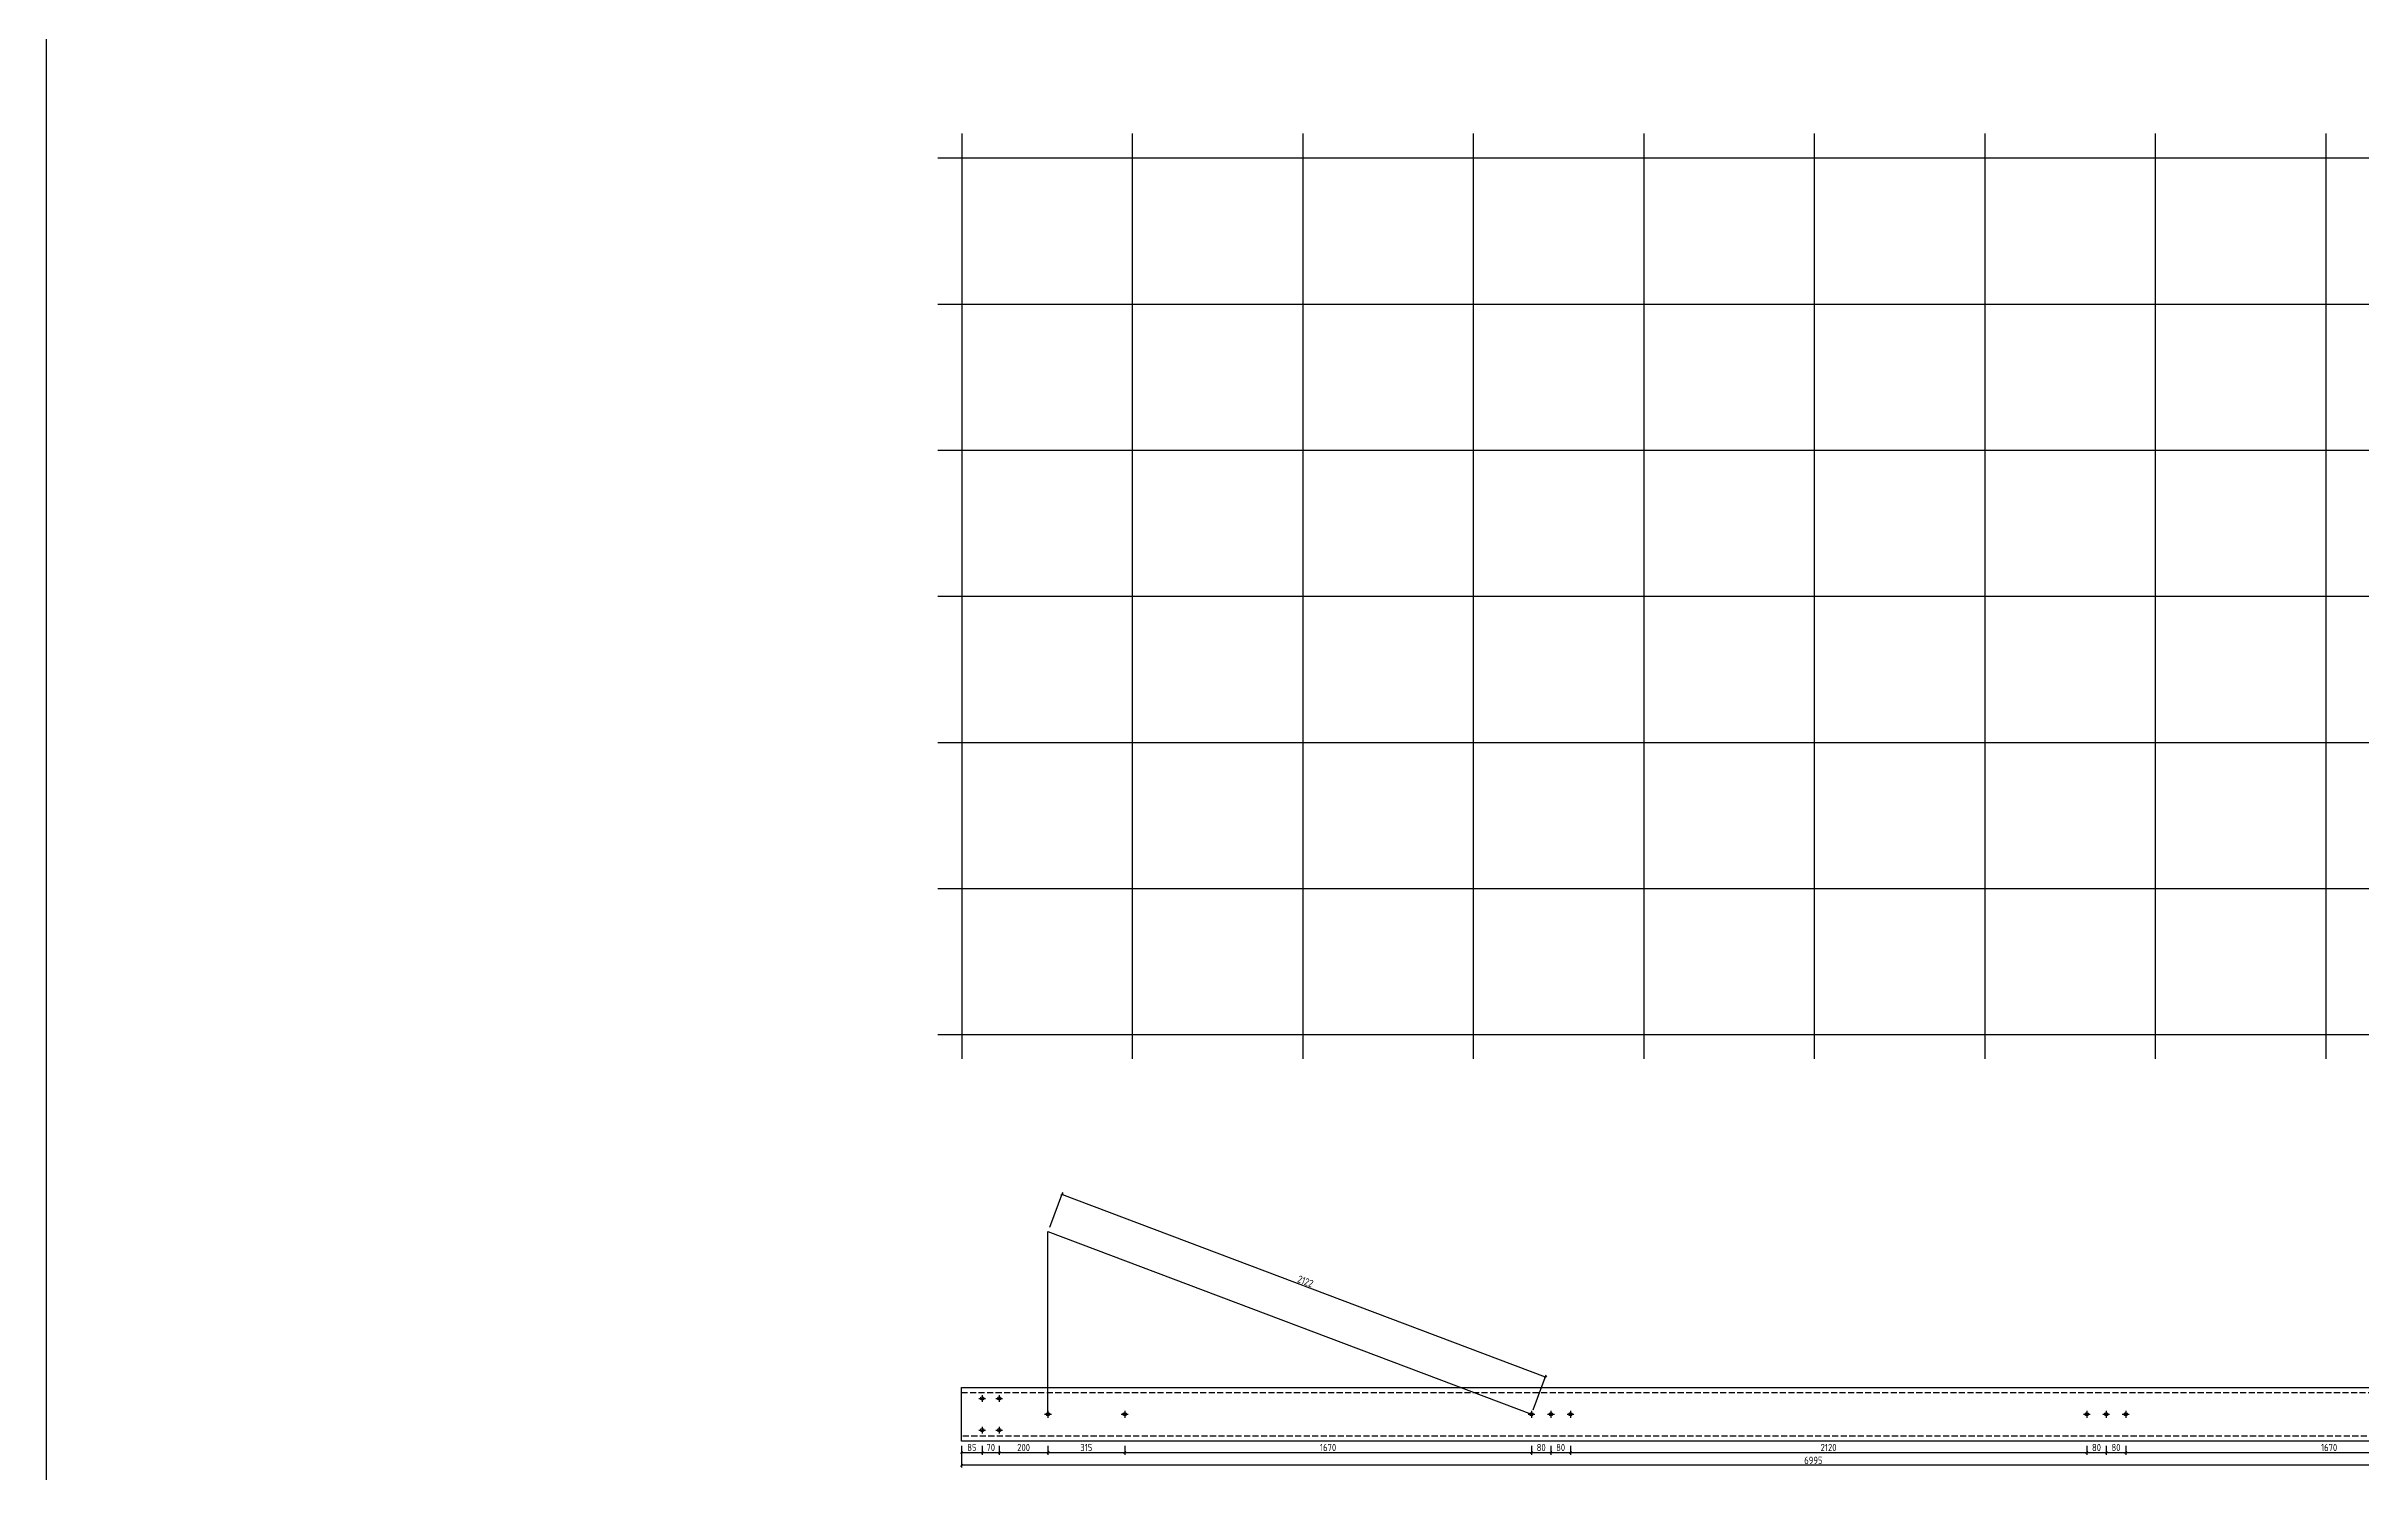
# Model space of a CAD drawing. Extents: x -196983 to 471790, y -783661 to 190401.
# Drawn here: x 175021 to 270084, y 15094 to 73667 of the extents above; entities that cross this region are included whole.
import ezdxf

# ---------------------------------------------------------------- set-up
doc = ezdxf.new("R2010")
doc.units = 0
doc.header["$LTSCALE"] = 1000
doc.header["$MEASUREMENT"] = 0
doc.linetypes.add('DASH', pattern=[0.35, 0.25, -0.1])
doc.layers.add('_TCH_MASK', color=7, linetype='Continuous')
doc.layers.add('DOTE', color=1, linetype='Continuous')
doc.styles.get("Standard").update_dxf_attribs({"font": 'gbenor.shx', "bigfont": 'gbcbig.shx'})
doc.dimstyles.get("Standard").update_dxf_attribs({"dimscale": 100, "dimtxt": 3.5, "dimasz": 1, "dimexe": 2.5, "dimexo": 3, "dimgap": 1.5, "dimtad": 1, "dimdec": 0, "dimzin": 0, "dimdsep": 46, "dimtxsty": 'Standard', "dimblk": 'ARCHTICK', "dimcen": 0.09, "dimadec": 0, "dimazin": 0, "dimtfac": 1, "dimtdec": 0, "dimtix": 1, "dimtmove": 2, "dimatfit": 3, "dimfxl": 1, "dimtolj": 1, "dimtzin": 0, "dimarcsym": 0})

# ---------------------------------------------------------------- blocks, each defined once
blk = doc.blocks.new('_ArchTick')
at = {"color": 0, "linetype": 'ByBlock', "const_width": 0.4}
blk.add_lwpolyline([(-0.5, -0.5), (0.5, 0.5)], dxfattribs=at)
blk = doc.blocks.new('*D776')
at = {"layer": '_TCH_MASK', "color": 0, "lineweight": -2}
for p, q in [((212596, 16193), (212596, 15828)), ((213446, 16193), (213446, 15828)), ((212596, 15928), (213446, 15928))]:
    blk.add_line(p, q, dxfattribs=at)
at = {"layer": 'Defpoints', "color": 0}
for p in [(212596, 16393), (213446, 16393), (213446, 15928)]:
    blk.add_point(p, dxfattribs=at)
at = {"layer": '_TCH_MASK', "color": 0, "lineweight": -2, "xscale": 100, "yscale": 100, "zscale": 100, "rotation": 180}
blk.add_blockref('_ArchTick', (212596, 15928), dxfattribs=at)
at = {"layer": '_TCH_MASK', "color": 0, "lineweight": -2, "xscale": 100, "yscale": 100, "zscale": 100}
blk.add_blockref('_ArchTick', (213446, 15928), dxfattribs=at)
at = {"layer": '_TCH_MASK', "color": 0, "lineweight": 15, "insert": (213021, 16128), "char_height": 300, "attachment_point": 5}
blk.add_mtext('\\A1;85', dxfattribs=at)
blk = doc.blocks.new('*D777')
at = {"layer": '_TCH_MASK', "color": 0, "lineweight": -2}
for p, q in [((213446, 16193), (213446, 15828)), ((214146, 16193), (214146, 15828)), ((213446, 15928), (214146, 15928))]:
    blk.add_line(p, q, dxfattribs=at)
at = {"layer": 'Defpoints', "color": 0}
for p in [(213446, 16393), (214146, 16393), (214146, 15928)]:
    blk.add_point(p, dxfattribs=at)
at = {"layer": '_TCH_MASK', "color": 0, "lineweight": -2, "xscale": 100, "yscale": 100, "zscale": 100, "rotation": 180}
blk.add_blockref('_ArchTick', (213446, 15928), dxfattribs=at)
at = {"layer": '_TCH_MASK', "color": 0, "lineweight": -2, "xscale": 100, "yscale": 100, "zscale": 100}
blk.add_blockref('_ArchTick', (214146, 15928), dxfattribs=at)
at = {"layer": '_TCH_MASK', "color": 0, "lineweight": 15, "insert": (213796, 16128), "char_height": 300, "attachment_point": 5}
blk.add_mtext('\\A1;70', dxfattribs=at)
blk = doc.blocks.new('*D778')
at = {"layer": '_TCH_MASK', "color": 0, "lineweight": -2}
for p, q in [((214146, 16193), (214146, 15828)), ((216146, 16193), (216146, 15828)), ((214146, 15928), (216146, 15928))]:
    blk.add_line(p, q, dxfattribs=at)
at = {"layer": 'Defpoints', "color": 0}
for p in [(214146, 16393), (216146, 16393), (216146, 15928)]:
    blk.add_point(p, dxfattribs=at)
at = {"layer": '_TCH_MASK', "color": 0, "lineweight": -2, "xscale": 100, "yscale": 100, "zscale": 100, "rotation": 180}
blk.add_blockref('_ArchTick', (214146, 15928), dxfattribs=at)
at = {"layer": '_TCH_MASK', "color": 0, "lineweight": -2, "xscale": 100, "yscale": 100, "zscale": 100}
blk.add_blockref('_ArchTick', (216146, 15928), dxfattribs=at)
at = {"layer": '_TCH_MASK', "color": 0, "lineweight": 15, "insert": (215146, 16128), "char_height": 300, "attachment_point": 5}
blk.add_mtext('\\A1;200', dxfattribs=at)
blk = doc.blocks.new('*D779')
at = {"layer": '_TCH_MASK', "color": 0, "lineweight": -2}
for p, q in [((216146, 16193), (216146, 15828)), ((219296, 16193), (219296, 15828)), ((216146, 15928), (219296, 15928))]:
    blk.add_line(p, q, dxfattribs=at)
at = {"layer": 'Defpoints', "color": 0}
for p in [(216146, 16393), (219296, 16393), (219296, 15928)]:
    blk.add_point(p, dxfattribs=at)
at = {"layer": '_TCH_MASK', "color": 0, "lineweight": -2, "xscale": 100, "yscale": 100, "zscale": 100, "rotation": 180}
blk.add_blockref('_ArchTick', (216146, 15928), dxfattribs=at)
at = {"layer": '_TCH_MASK', "color": 0, "lineweight": -2, "xscale": 100, "yscale": 100, "zscale": 100}
blk.add_blockref('_ArchTick', (219296, 15928), dxfattribs=at)
at = {"layer": '_TCH_MASK', "color": 0, "lineweight": 15, "insert": (217721, 16128), "char_height": 300, "attachment_point": 5}
blk.add_mtext('\\A1;315', dxfattribs=at)
blk = doc.blocks.new('*D780')
at = {"layer": '_TCH_MASK', "color": 0, "lineweight": -2}
for p, q in [((219296, 16193), (219296, 15828)), ((235996, 16193), (235996, 15828)), ((219296, 15928), (235996, 15928))]:
    blk.add_line(p, q, dxfattribs=at)
at = {"layer": 'Defpoints', "color": 0}
for p in [(219296, 16393), (235996, 16393), (235996, 15928)]:
    blk.add_point(p, dxfattribs=at)
at = {"layer": '_TCH_MASK', "color": 0, "lineweight": -2, "xscale": 100, "yscale": 100, "zscale": 100, "rotation": 180}
blk.add_blockref('_ArchTick', (219296, 15928), dxfattribs=at)
at = {"layer": '_TCH_MASK', "color": 0, "lineweight": -2, "xscale": 100, "yscale": 100, "zscale": 100}
blk.add_blockref('_ArchTick', (235996, 15928), dxfattribs=at)
at = {"layer": '_TCH_MASK', "color": 0, "lineweight": 15, "insert": (227646, 16128), "char_height": 300, "attachment_point": 5}
blk.add_mtext('\\A1;1670', dxfattribs=at)
blk = doc.blocks.new('*D781')
at = {"layer": '_TCH_MASK', "color": 0, "lineweight": -2}
for p, q in [((235996, 16193), (235996, 15828)), ((236796, 16193), (236796, 15828)), ((235996, 15928), (236796, 15928))]:
    blk.add_line(p, q, dxfattribs=at)
at = {"layer": 'Defpoints', "color": 0}
for p in [(235996, 16393), (236796, 16393), (236796, 15928)]:
    blk.add_point(p, dxfattribs=at)
at = {"layer": '_TCH_MASK', "color": 0, "lineweight": -2, "xscale": 100, "yscale": 100, "zscale": 100, "rotation": 180}
blk.add_blockref('_ArchTick', (235996, 15928), dxfattribs=at)
at = {"layer": '_TCH_MASK', "color": 0, "lineweight": -2, "xscale": 100, "yscale": 100, "zscale": 100}
blk.add_blockref('_ArchTick', (236796, 15928), dxfattribs=at)
at = {"layer": '_TCH_MASK', "color": 0, "lineweight": 15, "insert": (236396, 16128), "char_height": 300, "attachment_point": 5}
blk.add_mtext('\\A1;80', dxfattribs=at)
blk = doc.blocks.new('*D782')
at = {"layer": '_TCH_MASK', "color": 0, "lineweight": -2}
for p, q in [((236796, 16193), (236796, 15828)), ((237596, 16193), (237596, 15828)), ((236796, 15928), (237596, 15928))]:
    blk.add_line(p, q, dxfattribs=at)
at = {"layer": 'Defpoints', "color": 0}
for p in [(236796, 16393), (237596, 16393), (237596, 15928)]:
    blk.add_point(p, dxfattribs=at)
at = {"layer": '_TCH_MASK', "color": 0, "lineweight": -2, "xscale": 100, "yscale": 100, "zscale": 100, "rotation": 180}
blk.add_blockref('_ArchTick', (236796, 15928), dxfattribs=at)
at = {"layer": '_TCH_MASK', "color": 0, "lineweight": -2, "xscale": 100, "yscale": 100, "zscale": 100}
blk.add_blockref('_ArchTick', (237596, 15928), dxfattribs=at)
at = {"layer": '_TCH_MASK', "color": 0, "lineweight": 15, "insert": (237196, 16128), "char_height": 300, "attachment_point": 5}
blk.add_mtext('\\A1;80', dxfattribs=at)
blk = doc.blocks.new('*D783')
at = {"layer": '_TCH_MASK', "color": 0, "lineweight": -2}
for p, q in [((237596, 16193), (237596, 15828)), ((258796, 16193), (258796, 15828)), ((237596, 15928), (258796, 15928))]:
    blk.add_line(p, q, dxfattribs=at)
at = {"layer": 'Defpoints', "color": 0}
for p in [(237596, 16393), (258796, 16393), (258796, 15928)]:
    blk.add_point(p, dxfattribs=at)
at = {"layer": '_TCH_MASK', "color": 0, "lineweight": -2, "xscale": 100, "yscale": 100, "zscale": 100, "rotation": 180}
blk.add_blockref('_ArchTick', (237596, 15928), dxfattribs=at)
at = {"layer": '_TCH_MASK', "color": 0, "lineweight": -2, "xscale": 100, "yscale": 100, "zscale": 100}
blk.add_blockref('_ArchTick', (258796, 15928), dxfattribs=at)
at = {"layer": '_TCH_MASK', "color": 0, "lineweight": 15, "insert": (248196, 16128), "char_height": 300, "attachment_point": 5}
blk.add_mtext('\\A1;2120', dxfattribs=at)
blk = doc.blocks.new('*D784')
at = {"layer": '_TCH_MASK', "color": 0, "lineweight": -2}
for p, q in [((258796, 16193), (258796, 15828)), ((259596, 16193), (259596, 15828)), ((258796, 15928), (259596, 15928))]:
    blk.add_line(p, q, dxfattribs=at)
at = {"layer": 'Defpoints', "color": 0}
for p in [(258796, 16393), (259596, 16393), (259596, 15928)]:
    blk.add_point(p, dxfattribs=at)
at = {"layer": '_TCH_MASK', "color": 0, "lineweight": -2, "xscale": 100, "yscale": 100, "zscale": 100, "rotation": 180}
blk.add_blockref('_ArchTick', (258796, 15928), dxfattribs=at)
at = {"layer": '_TCH_MASK', "color": 0, "lineweight": -2, "xscale": 100, "yscale": 100, "zscale": 100}
blk.add_blockref('_ArchTick', (259596, 15928), dxfattribs=at)
at = {"layer": '_TCH_MASK', "color": 0, "lineweight": 15, "insert": (259196, 16128), "char_height": 300, "attachment_point": 5}
blk.add_mtext('\\A1;80', dxfattribs=at)
blk = doc.blocks.new('*D785')
at = {"layer": '_TCH_MASK', "color": 0, "lineweight": -2}
for p, q in [((259596, 16193), (259596, 15828)), ((260396, 16193), (260396, 15828)), ((259596, 15928), (260396, 15928))]:
    blk.add_line(p, q, dxfattribs=at)
at = {"layer": 'Defpoints', "color": 0}
for p in [(259596, 16393), (260396, 16393), (260396, 15928)]:
    blk.add_point(p, dxfattribs=at)
at = {"layer": '_TCH_MASK', "color": 0, "lineweight": -2, "xscale": 100, "yscale": 100, "zscale": 100, "rotation": 180}
blk.add_blockref('_ArchTick', (259596, 15928), dxfattribs=at)
at = {"layer": '_TCH_MASK', "color": 0, "lineweight": -2, "xscale": 100, "yscale": 100, "zscale": 100}
blk.add_blockref('_ArchTick', (260396, 15928), dxfattribs=at)
at = {"layer": '_TCH_MASK', "color": 0, "lineweight": 15, "insert": (259996, 16128), "char_height": 300, "attachment_point": 5}
blk.add_mtext('\\A1;80', dxfattribs=at)
blk = doc.blocks.new('*D786')
at = {"layer": '_TCH_MASK', "color": 0, "lineweight": -2}
for p, q in [((260396, 16193), (260396, 15828)), ((277096, 16193), (277096, 15828)), ((260396, 15928), (277096, 15928))]:
    blk.add_line(p, q, dxfattribs=at)
at = {"layer": 'Defpoints', "color": 0}
for p in [(260396, 16393), (277096, 16393), (277096, 15928)]:
    blk.add_point(p, dxfattribs=at)
at = {"layer": '_TCH_MASK', "color": 0, "lineweight": -2, "xscale": 100, "yscale": 100, "zscale": 100, "rotation": 180}
blk.add_blockref('_ArchTick', (260396, 15928), dxfattribs=at)
at = {"layer": '_TCH_MASK', "color": 0, "lineweight": -2, "xscale": 100, "yscale": 100, "zscale": 100}
blk.add_blockref('_ArchTick', (277096, 15928), dxfattribs=at)
at = {"layer": '_TCH_MASK', "color": 0, "lineweight": 15, "insert": (268746, 16128), "char_height": 300, "attachment_point": 5}
blk.add_mtext('\\A1;1670', dxfattribs=at)
blk = doc.blocks.new('*D790')
at = {"layer": '_TCH_MASK', "color": 0, "lineweight": -2}
for p, q in [((212596, 16193), (212596, 15301)), ((282546, 16193), (282546, 15301)), ((282546, 15401), (212596, 15401))]:
    blk.add_line(p, q, dxfattribs=at)
at = {"layer": 'Defpoints', "color": 0}
for p in [(212596, 16393), (282546, 16393), (212596, 15401)]:
    blk.add_point(p, dxfattribs=at)
at = {"layer": '_TCH_MASK', "color": 0, "lineweight": -2, "xscale": 100, "yscale": 100, "zscale": 100, "rotation": 180}
blk.add_blockref('_ArchTick', (212596, 15401), dxfattribs=at)
at = {"layer": '_TCH_MASK', "color": 0, "lineweight": -2, "xscale": 100, "yscale": 100, "zscale": 100}
blk.add_blockref('_ArchTick', (282546, 15401), dxfattribs=at)
at = {"layer": '_TCH_MASK', "color": 0, "lineweight": 15, "insert": (247571, 15601), "char_height": 300, "attachment_point": 5}
blk.add_mtext('\\A1;6995', dxfattribs=at)
blk = doc.blocks.new('*D1488')
at = {"layer": '_TCH_MASK', "color": 0, "lineweight": -2}
for p, q in [((216217, 25180), (216757, 26610)), ((236572, 19016), (216722, 26516)), ((236067, 17680), (236607, 19110))]:
    blk.add_line(p, q, dxfattribs=at)
at = {"layer": 'Defpoints', "color": 0}
for p in [(216722, 26516), (216146, 24993), (235996, 17493)]:
    blk.add_point(p, dxfattribs=at)
at = {"layer": '_TCH_MASK', "color": 0, "lineweight": -2, "xscale": 100, "yscale": 100, "zscale": 100}
for p, rotation in [((216722, 26516), 159.3017427129381), ((236572, 19016), 339.3017427129381)]:
    blk.add_blockref('_ArchTick', p, dxfattribs=dict(at, rotation=rotation))
at = {"layer": '_TCH_MASK', "color": 0, "lineweight": 15, "insert": (226718, 22953), "char_height": 300, "attachment_point": 5, "rotation": 339.30174}
blk.add_mtext('\\A1;2122', dxfattribs=at)

msp = doc.modelspace()

# ---------------------------------------------------------------- linework, layer by layer
msp.add_line((175021.2, 190401), (175021.2, -783660.9))
at = {"color": 3}
for p, q in [((216146.4, 17492.7), (216146.4, 24992.7)), ((216146.4, 24992.7), (235996.4, 17492.7)), ((212596.4, 18592.7), (282546.4, 18592.7)), ((212596.4, 16392.7), (212596.4, 18592.7)), ((282546.4, 16392.7), (212596.4, 16392.7))]:
    msp.add_line(p, q, dxfattribs=at)
at = {"color": 3, "linetype": 'DASH'}
for p, q in [((212596.4, 18392.7), (282546.4, 18392.7)), ((282546.4, 16592.7), (212596.4, 16592.7))]:
    msp.add_line(p, q, dxfattribs=at)
at = {"color": 1}
for p, q in [((213306.4, 18142.7), (213586.4, 18142.7)), ((213446.4, 18282.7), (213446.4, 18002.7)), ((214006.4, 18142.7), (214286.4, 18142.7)), ((214146.4, 18282.7), (214146.4, 18002.7)), ((216006.4, 17492.7), (216286.4, 17492.7)), ((216146.4, 17632.7), (216146.4, 17352.7)), ((219156.4, 17492.7), (219436.4, 17492.7)), ((219296.4, 17632.7), (219296.4, 17352.7)), ((235856.4, 17492.7), (236136.4, 17492.7)), ((235996.4, 17632.7), (235996.4, 17352.7)), ((236656.4, 17492.7), (236936.4, 17492.7)), ((236796.4, 17632.7), (236796.4, 17352.7)), ((237456.4, 17492.7), (237736.4, 17492.7)), ((237596.4, 17632.7), (237596.4, 17352.7)), ((258656.4, 17492.7), (258936.4, 17492.7)), ((258796.4, 17632.7), (258796.4, 17352.7)), ((259456.4, 17492.7), (259736.4, 17492.7)), ((259596.4, 17632.7), (259596.4, 17352.7)), ((260256.4, 17492.7), (260536.4, 17492.7)), ((260396.4, 17632.7), (260396.4, 17352.7)), ((213306.4, 16842.7), (213586.4, 16842.7)), ((213446.4, 16982.7), (213446.4, 16702.7)), ((214006.4, 16842.7), (214286.4, 16842.7)), ((214146.4, 16982.7), (214146.4, 16702.7))]:
    msp.add_line(p, q, dxfattribs=at)
for centre in [(213446.4, 18142.7), (214146.4, 18142.7), (216146.4, 17492.7), (219296.4, 17492.7), (235996.4, 17492.7), (236796.4, 17492.7), (237596.4, 17492.7), (258796.4, 17492.7), (259596.4, 17492.7), (260396.4, 17492.7), (213446.4, 16842.7), (214146.4, 16842.7)]:
    msp.add_circle(centre, 70, dxfattribs=at)
at = {"layer": 'DOTE', "color": 3}
for p, q in [((212622, 32084.6), (212622, 70084.6)), ((219622, 32084.6), (219622, 70084.6)), ((226622, 32084.6), (226622, 70084.6)), ((233622, 32084.6), (233622, 70084.6)), ((240622, 32084.6), (240622, 70084.6)), ((247622, 32084.6), (247622, 70084.6)), ((254622, 32084.6), (254622, 70084.6)), ((261622, 32084.6), (261622, 70084.6)), ((268622, 32084.6), (268622, 70084.6)), ((211622, 69084.6), (297622, 69084.6)), ((211622, 63084.6), (297622, 63084.6)), ((211622, 57084.6), (297622, 57084.6)), ((211622, 51084.6), (297622, 51084.6)), ((211622, 45084.6), (297622, 45084.6)), ((211622, 39084.6), (297622, 39084.6)), ((211622, 33084.6), (297622, 33084.6))]:
    msp.add_line(p, q, dxfattribs=at)

# ---------------------------------------------------------------- dimensions: what is measured, and where the dimension line sits
at = {"layer": '_TCH_MASK', "color": 6, "lineweight": 15}
dim = msp.add_aligned_dim(p1=(235996.4, 17492.7), p2=(216146.4, 24992.7), distance=-1628.4, dimstyle='Standard', override={"dimtxt": 3, "dimexe": 1, "dimexo": 2, "dimgap": 0.5, "dimlfac": 0.1}, dxfattribs=at)
dim.commit()
dim.dimension.update_dxf_attribs({"geometry": '*D1488', "text_midpoint": (226717.7, 22953.1)})
at = {"layer": '_TCH_MASK', "lineweight": 15}
for base, p1, p2, picture, middle in [((213446.4, 15928), (212596.4, 16392.7), (213446.4, 16392.7), '*D776', (213021.4, 16128)), ((212596.4, 15401.4), (282546.4, 16392.7), (212596.4, 16392.7), '*D790', (247571.4, 15601.4)), ((214146.4, 15928), (213446.4, 16392.7), (214146.4, 16392.7), '*D777', (213796.4, 16128)), ((216146.4, 15928), (214146.4, 16392.7), (216146.4, 16392.7), '*D778', (215146.4, 16128)), ((219296.4, 15928), (216146.4, 16392.7), (219296.4, 16392.7), '*D779', (217721.4, 16128)), ((235996.4, 15928), (219296.4, 16392.7), (235996.4, 16392.7), '*D780', (227646.4, 16128)), ((236796.4, 15928), (235996.4, 16392.7), (236796.4, 16392.7), '*D781', (236396.4, 16128)), ((237596.4, 15928), (236796.4, 16392.7), (237596.4, 16392.7), '*D782', (237196.4, 16128)), ((258796.4, 15928), (237596.4, 16392.7), (258796.4, 16392.7), '*D783', (248196.4, 16128)), ((259596.4, 15928), (258796.4, 16392.7), (259596.4, 16392.7), '*D784', (259196.4, 16128)), ((260396.4, 15928), (259596.4, 16392.7), (260396.4, 16392.7), '*D785', (259996.4, 16128)), ((277096.4, 15928), (260396.4, 16392.7), (277096.4, 16392.7), '*D786', (268746.4, 16128))]:
    dim = msp.add_linear_dim(base=base, p1=p1, p2=p2, dimstyle='Standard', override={"dimtxt": 3, "dimexe": 1, "dimexo": 2, "dimgap": 0.5, "dimlfac": 0.1}, dxfattribs=at)
    dim.commit()
    dim.dimension.update_dxf_attribs({"geometry": picture, "text_midpoint": middle})

doc.saveas('drawing.dxf')
